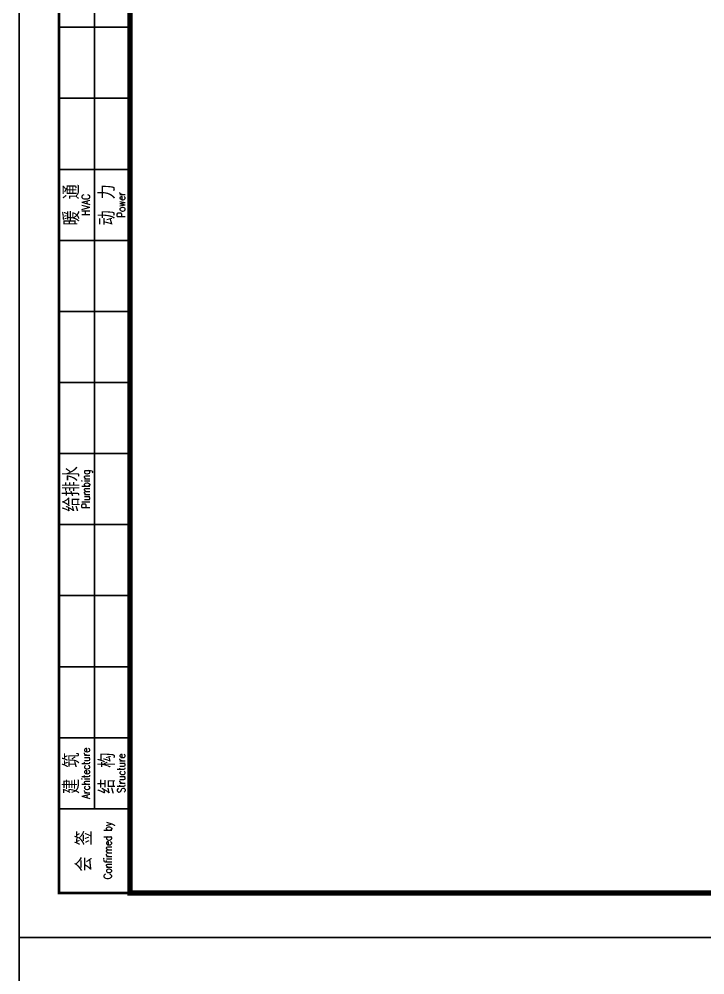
# Model space of a CAD drawing. Header units: millimetres. Extents: x -13830 to 215738, y -24143 to 193994.
# Drawn here: x 110348 to 118071, y 43537 to 54299 of the extents above; entities that cross this region are included whole.
import ezdxf
from ezdxf.enums import TextEntityAlignment as Align

# ---------------------------------------------------------------- set-up
doc = ezdxf.new("R2010")
doc.units = ezdxf.units.MM
doc.header["$LTSCALE"] = 100
doc.layers.get('0').update_dxf_attribs({"linetype": 'CONTINUOUS'})
doc.layers.add('TK HAHA', color=1, linetype='CONTINUOUS')
doc.layers.add('图框', color=7, linetype='CONTINUOUS')
doc.styles.add('TKZ1_tjhts.shx', font='tjromant.shx', dxfattribs={"bigfont": 'tjhts.shx'})
doc.styles.add('TKZ2_tjkts.shx', font='tjromant.shx', dxfattribs={"bigfont": 'tjkts.shx'})

# ---------------------------------------------------------------- blocks, each defined once
blk = doc.blocks.new('建筑类图框_A2')
for p, q in [((17, 29), (17, 285)), ((9, 205), (25, 205)), ((9, 189), (25, 189)), ((9, 173), (25, 173)), ((9, 157), (25, 157)), ((9, 141), (25, 141)), ((9, 125), (25, 125)), ((9, 109), (25, 109)), ((9, 93), (25, 93)), ((9, 77), (25, 77)), ((9, 61), (25, 61)), ((9, 45), (25, 45)), ((17, 45), (17, 29)), ((9, 29), (25, 29))]:
    blk.add_line(p, q)
at = {"layer": '图框'}
for q in [(0, 420), (594, 0)]:
    blk.add_line((0, 0), q, dxfattribs=at)
at = {"layer": '图框', "const_width": 1.2}
blk.add_lwpolyline([(584, 410), (25, 410), (25, 10), (584, 10)], close=True, dxfattribs=at)
at = {"layer": '图框', "const_width": 0.6}
blk.add_lwpolyline([(25, 10), (9, 10), (9, 285), (25, 285)], dxfattribs=at)
at = {"style": 'TKZ2_tjkts.shx'}
for s, p in [('暖 通', (11.79, 165)), ('动 力', (19.79, 165)), ('给排水', (11.79, 101)), ('建 筑', (11.79, 37)), ('结 构', (19.79, 37)), ('会 签', (14.62, 19.5))]:
    blk.add_text(s, height=3.6, rotation=90, dxfattribs=at).set_placement(p, align=Align.MIDDLE_CENTER)
at = {"style": 'TKZ2_tjkts.shx', "width": 0.8}
for s, p in [('Power', (23.02, 165)), ('HVAC', (15.02, 165)), ('Plumbing', (15.02, 101)), ('Architecture', (15.02, 37)), ('Structure', (23.02, 37)), ('Confirmed by', (19.95, 19.61))]:
    blk.add_text(s, height=1.8, rotation=90, dxfattribs=at).set_placement(p, align=Align.MIDDLE_CENTER)
at = {"style": 'TKZ1_tjhts.shx', "flags": 1}
for tag, p in [('CLIENT', (544, 391.5)), ('PROJETNAME', (544, 295.01)), ('SHEETTITLE', (544, 138.31))]:
    blk.add_attdef(tag, text='', height=5, dxfattribs=at).set_placement(p, align=Align.MIDDLE_CENTER)
at = {"style": 'TKZ1_tjhts.shx'}
for tag, height, p in [('SUB-PROJECT', 3.6, (554, 282)), ('SPRONO', 3, (573.85, 271.46)), ('DISLIN', 3.6, (534.11, 125.02)), ('STAGE', 3.6, (573.85, 124.59)), ('REV', 3, (573.42, 115.09)), ('SHENO', 3, (533.97, 114.1))]:
    blk.add_attdef(tag, text='', height=height, dxfattribs=at).set_placement(p, align=Align.MIDDLE_CENTER)
at = {"style": 'TKZ1_tjhts.shx', "width": 0.6}
blk.add_attdef('PRONO', text='', height=3, dxfattribs=at).set_placement((534.12, 271.77), align=Align.MIDDLE_CENTER)

msp = doc.modelspace()

# ---------------------------------------------------------------- linework, layer by layer
at = {"layer": 'TK HAHA', "color": 1}
for points in [[(80648.2, 64957.2), (110348.2, 64957.2), (110348.2, 22907.2), (80648.2, 22907.2)], [(140048.2, 43957.2), (110348.2, 43957.2), (110348.2, 64957.2), (140048.2, 64957.2)]]:
    msp.add_lwpolyline(points, close=True, dxfattribs=at)

# ---------------------------------------------------------------- block references
at = {"layer": '图框', "xscale": 50, "yscale": 50, "zscale": 50}
msp.add_blockref('建筑类图框_A2', (110348.2, 43957.2), dxfattribs=at)

doc.saveas('drawing.dxf')
